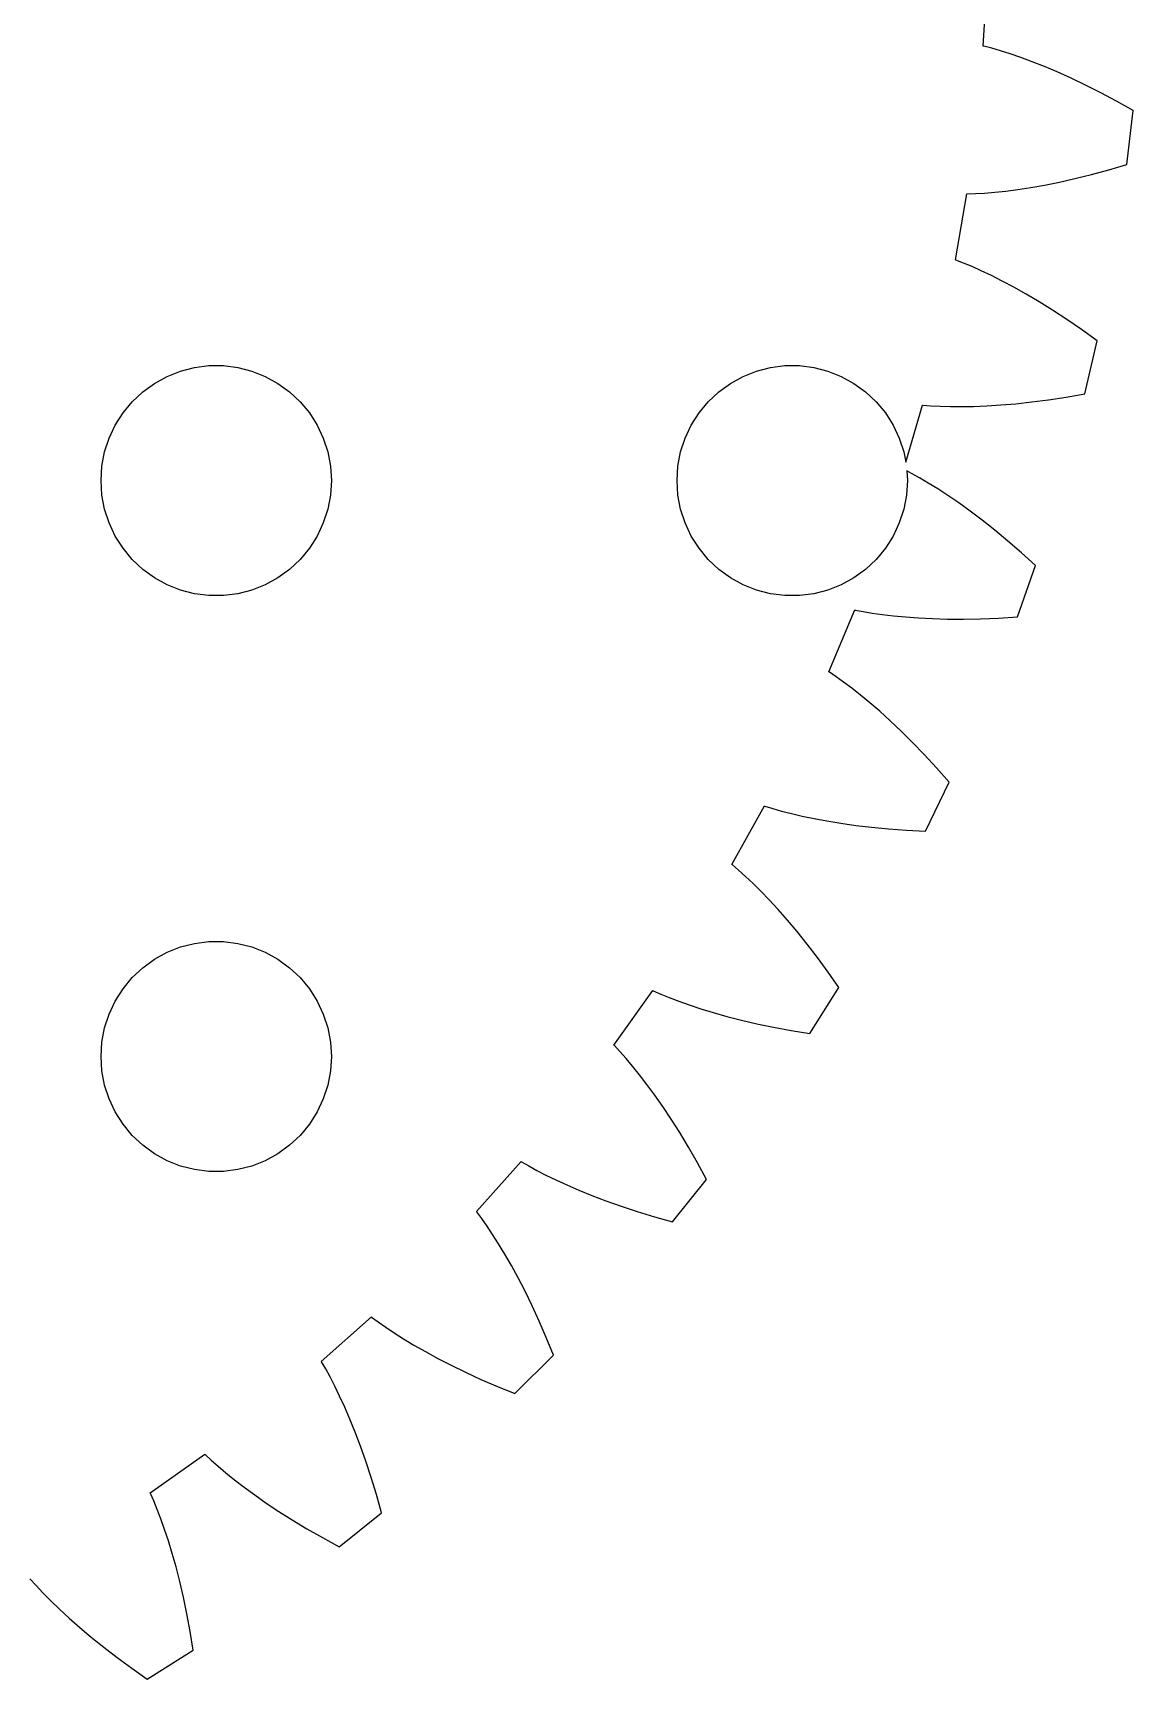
# Model space of a CAD drawing. Header units: metres. Extents: x -54 to 54, y -54 to 54.
# Drawn here: x 25.23 to 53.88, y -46.22 to -3.34 of the extents above; entities that cross this region are included whole.
import ezdxf

# ---------------------------------------------------------------- set-up
doc = ezdxf.new("R2010")
doc.units = ezdxf.units.M

msp = doc.modelspace()

# ---------------------------------------------------------------- linework, layer by layer
for p, q in [((49.9756, -3.6812), (50.0776, -1.93758)), ((49.9895, -3.68224), (49.9756, -3.6812)), ((50.1962, -3.73788), (49.9895, -3.68224)), ((50.4259, -3.80534), (50.1962, -3.73788)), ((50.6782, -3.88571), (50.4259, -3.80534)), ((50.9527, -3.98003), (50.6782, -3.88571)), ((51.2488, -4.08936), (50.9527, -3.98003)), ((51.5659, -4.21471), (51.2488, -4.08936)), ((51.9036, -4.35709), (51.5659, -4.21471)), ((52.2611, -4.51752), (51.9036, -4.35709)), ((52.6378, -4.69691), (52.2611, -4.51752)), ((53.0331, -4.89624), (52.6378, -4.69691)), ((53.4461, -5.11647), (53.0331, -4.89624)), ((53.8762, -5.35844), (53.4461, -5.11647)), ((53.7177, -6.76447), (53.8762, -5.35844)), ((53.2446, -6.90468), (53.7177, -6.76447)), ((51.5718, -7.30177), (51.9561, -7.22493)), ((51.9561, -7.22493), (52.3632, -7.13385)), ((52.3632, -7.13385), (52.7929, -7.02747)), ((52.7929, -7.02747), (53.2446, -6.90468)), ((49.2491, -9.25356), (49.5458, -7.5323)), ((49.5458, -7.5323), (49.5556, -7.53378)), ((49.5556, -7.53378), (49.7694, -7.52553)), ((49.7694, -7.52553), (50.0084, -7.51086)), ((50.0084, -7.51086), (50.2723, -7.48868)), ((50.2723, -7.48868), (50.5608, -7.45778)), ((50.5608, -7.45778), (50.8738, -7.41708)), ((50.8738, -7.41708), (51.2109, -7.36545)), ((51.2109, -7.36545), (51.5718, -7.30177)), ((49.2629, -9.25615), (49.2491, -9.25356)), ((49.4621, -9.33456), (49.2629, -9.25615)), ((49.6828, -9.42732), (49.4621, -9.33456)), ((49.9245, -9.53543), (49.6828, -9.42732)), ((50.1867, -9.6599), (49.9245, -9.53543)), ((50.4687, -9.80168), (50.1867, -9.6599)), ((50.7698, -9.96176), (50.4687, -9.80168)), ((51.0894, -10.1411), (50.7698, -9.96176)), ((51.4267, -10.3405), (51.0894, -10.1411)), ((51.7809, -10.5609), (51.4267, -10.3405)), ((52.1514, -10.8033), (51.7809, -10.5609)), ((52.5372, -11.0684), (52.1514, -10.8033)), ((52.9374, -11.357), (52.5372, -11.0684)), ((52.6226, -12.7364), (52.9374, -11.357)), ((28.3925, -12.467), (28.7227, -12.2855)), ((28.7227, -12.2855), (29.0729, -12.1468)), ((29.0729, -12.1468), (29.4379, -12.0531)), ((29.4379, -12.0531), (29.8116, -12.0059)), ((29.8116, -12.0059), (30.1884, -12.0059)), ((30.1884, -12.0059), (30.5621, -12.0531)), ((30.5621, -12.0531), (30.927, -12.1468)), ((30.927, -12.1468), (31.2773, -12.2855)), ((31.2773, -12.2855), (31.6075, -12.467)), ((43.3925, -12.467), (43.7227, -12.2855)), ((43.7227, -12.2855), (44.0729, -12.1468)), ((44.0729, -12.1468), (44.4379, -12.0531)), ((44.4379, -12.0531), (44.8116, -12.0059)), ((44.8116, -12.0059), (45.1884, -12.0059)), ((45.1884, -12.0059), (45.5621, -12.0531)), ((45.5621, -12.0531), (45.927, -12.1468)), ((45.927, -12.1468), (46.2773, -12.2855)), ((46.2773, -12.2855), (46.6075, -12.467)), ((27.8131, -12.9464), (28.0877, -12.6884)), ((28.0877, -12.6884), (28.3925, -12.467)), ((31.6075, -12.467), (31.9123, -12.6884)), ((31.9123, -12.6884), (32.1869, -12.9464)), ((42.8131, -12.9464), (43.0877, -12.6884)), ((43.0877, -12.6884), (43.3925, -12.467)), ((46.6075, -12.467), (46.9123, -12.6884)), ((46.9123, -12.6884), (47.1869, -12.9464)), ((51.6741, -12.8942), (52.1367, -12.8228)), ((52.1367, -12.8228), (52.6226, -12.7364)), ((27.3711, -13.5547), (27.5729, -13.2366)), ((27.5729, -13.2366), (27.8131, -12.9464)), ((32.1869, -12.9464), (32.427, -13.2366)), ((32.427, -13.2366), (32.6289, -13.5547)), ((42.3711, -13.5547), (42.5729, -13.2366)), ((42.5729, -13.2366), (42.8131, -12.9464)), ((47.1869, -12.9464), (47.427, -13.2366)), ((47.427, -13.2366), (47.6289, -13.5547)), ((47.9573, -14.5241), (48.3909, -13.0323)), ((48.3909, -13.0323), (48.4005, -13.0349)), ((48.4005, -13.0349), (48.6139, -13.0506)), ((48.6139, -13.0506), (48.853, -13.0628)), ((48.853, -13.0628), (49.1177, -13.0703)), ((49.1177, -13.0703), (49.4079, -13.0719)), ((49.4079, -13.0719), (49.7235, -13.0665)), ((49.7235, -13.0665), (50.0643, -13.0529)), ((50.0643, -13.0529), (50.43, -13.0301)), ((50.43, -13.0301), (50.8204, -12.9967)), ((50.8204, -12.9967), (51.2352, -12.9518)), ((51.2352, -12.9518), (51.6741, -12.8942)), ((27.2107, -13.8956), (27.3711, -13.5547)), ((32.6289, -13.5547), (32.7893, -13.8956)), ((42.2107, -13.8956), (42.3711, -13.5547)), ((47.6289, -13.5547), (47.7893, -13.8956)), ((27.0942, -14.2539), (27.2107, -13.8956)), ((32.7893, -13.8956), (32.9057, -14.2539)), ((42.0942, -14.2539), (42.2107, -13.8956)), ((47.7893, -13.8956), (47.9057, -14.2539)), ((27.0237, -14.624), (27.0942, -14.2539)), ((32.9057, -14.2539), (32.9763, -14.624)), ((42.0237, -14.624), (42.0942, -14.2539)), ((47.9057, -14.2539), (47.9573, -14.5241)), ((27, -15), (27.0237, -14.624)), ((27.0237, -15.376), (27, -15)), ((32.9763, -14.624), (33, -15)), ((33, -15), (32.9763, -15.376)), ((42, -15), (42.0237, -14.624)), ((42.0237, -15.376), (42, -15)), ((48, -15), (47.9763, -15.376)), ((48.1059, -14.8139), (47.9842, -14.7494)), ((47.9842, -14.7494), (48, -15)), ((48.3148, -14.9308), (48.1059, -14.8139)), ((48.543, -15.0652), (48.3148, -14.9308)), ((27.0942, -15.7461), (27.0237, -15.376)), ((32.9763, -15.376), (32.9057, -15.7461)), ((42.0942, -15.7461), (42.0237, -15.376)), ((47.9763, -15.376), (47.9057, -15.7461)), ((48.7896, -15.2183), (48.543, -15.0652)), ((49.0539, -15.3908), (48.7896, -15.2183)), ((49.3352, -15.5835), (49.0539, -15.3908)), ((27.2107, -16.1044), (27.0942, -15.7461)), ((32.9057, -15.7461), (32.7893, -16.1044)), ((42.2107, -16.1044), (42.0942, -15.7461)), ((47.9057, -15.7461), (47.7893, -16.1044)), ((49.6327, -15.7975), (49.3352, -15.5835)), ((49.9456, -16.0334), (49.6327, -15.7975)), ((27.3711, -16.4453), (27.2107, -16.1044)), ((32.7893, -16.1044), (32.6289, -16.4453)), ((42.3711, -16.4453), (42.2107, -16.1044)), ((47.7893, -16.1044), (47.6289, -16.4453)), ((50.2729, -16.2922), (49.9456, -16.0334)), ((50.6139, -16.5744), (50.2729, -16.2922)), ((27.5729, -16.7634), (27.3711, -16.4453)), ((32.6289, -16.4453), (32.427, -16.7634)), ((42.5729, -16.7634), (42.3711, -16.4453)), ((47.6289, -16.4453), (47.427, -16.7634)), ((50.9676, -16.8811), (50.6139, -16.5744)), ((27.8131, -17.0536), (27.5729, -16.7634)), ((28.0877, -17.3115), (27.8131, -17.0536)), ((32.1869, -17.0536), (31.9123, -17.3115)), ((32.427, -16.7634), (32.1869, -17.0536)), ((42.8131, -17.0536), (42.5729, -16.7634)), ((43.0877, -17.3115), (42.8131, -17.0536)), ((47.1869, -17.0536), (46.9123, -17.3115)), ((47.427, -16.7634), (47.1869, -17.0536)), ((51.333, -17.2127), (50.9676, -16.8811)), ((28.3925, -17.533), (28.0877, -17.3115)), ((28.7227, -17.7145), (28.3925, -17.533)), ((31.6075, -17.533), (31.2773, -17.7145)), ((31.9123, -17.3115), (31.6075, -17.533)), ((43.3925, -17.533), (43.0877, -17.3115)), ((43.7227, -17.7145), (43.3925, -17.533)), ((46.6075, -17.533), (46.2773, -17.7145)), ((46.9123, -17.3115), (46.6075, -17.533)), ((50.8657, -18.5482), (51.333, -17.2127)), ((29.0729, -17.8532), (28.7227, -17.7145)), ((29.4379, -17.9469), (29.0729, -17.8532)), ((29.8116, -17.9941), (29.4379, -17.9469)), ((30.1884, -17.9941), (29.8116, -17.9941)), ((30.5621, -17.9469), (30.1884, -17.9941)), ((30.927, -17.8532), (30.5621, -17.9469)), ((31.2773, -17.7145), (30.927, -17.8532)), ((44.0729, -17.8532), (43.7227, -17.7145)), ((44.4379, -17.9469), (44.0729, -17.8532)), ((44.8116, -17.9941), (44.4379, -17.9469)), ((45.1884, -17.9941), (44.8116, -17.9941)), ((45.5621, -17.9469), (45.1884, -17.9941)), ((45.927, -17.8532), (45.5621, -17.9469)), ((46.2773, -17.7145), (45.927, -17.8532)), ((45.9553, -19.9805), (46.6275, -18.3684)), ((46.6275, -18.3684), (46.6367, -18.3721)), ((46.6367, -18.3721), (46.847, -18.4116)), ((46.847, -18.4116), (47.0833, -18.4505)), ((47.0833, -18.4505), (47.3455, -18.4875)), ((47.3455, -18.4875), (47.6337, -18.5217)), ((47.6337, -18.5217), (47.9479, -18.5516)), ((47.9479, -18.5516), (48.288, -18.5763)), ((48.288, -18.5763), (48.654, -18.5945)), ((48.654, -18.5945), (49.0457, -18.6051)), ((49.0457, -18.6051), (49.463, -18.6069)), ((49.463, -18.6069), (49.9055, -18.5988)), ((49.9055, -18.5988), (50.3732, -18.5796)), ((50.3732, -18.5796), (50.8657, -18.5482)), ((45.9681, -19.9861), (45.9553, -19.9805)), ((46.1448, -20.1069), (45.9681, -19.9861)), ((46.3393, -20.2464), (46.1448, -20.1069)), ((46.551, -20.4056), (46.3393, -20.2464)), ((46.7789, -20.5853), (46.551, -20.4056)), ((47.0222, -20.7863), (46.7789, -20.5853)), ((47.2802, -21.0093), (47.0222, -20.7863)), ((47.5519, -21.2552), (47.2802, -21.0093)), ((47.8363, -21.5247), (47.5519, -21.2552)), ((48.1327, -21.8185), (47.8363, -21.5247)), ((48.4399, -22.1372), (48.1327, -21.8185)), ((48.757, -22.4815), (48.4399, -22.1372)), ((49.083, -22.8519), (48.757, -22.4815)), ((48.4691, -24.1267), (49.083, -22.8519)), ((43.4292, -25.0002), (44.2777, -23.4736)), ((44.2777, -23.4736), (44.2864, -23.4782)), ((44.2864, -23.4782), (44.491, -23.541)), ((44.491, -23.541), (44.7214, -23.6061)), ((44.7214, -23.6061), (44.9778, -23.6723)), ((44.9778, -23.6723), (45.2604, -23.7385)), ((45.2604, -23.7385), (45.5693, -23.8034)), ((45.5693, -23.8034), (45.9045, -23.866)), ((45.9045, -23.866), (46.2661, -23.9251)), ((46.2661, -23.9251), (46.6542, -23.9795)), ((46.6542, -23.9795), (47.0686, -24.028)), ((47.0686, -24.028), (47.5093, -24.0695)), ((47.5093, -24.0695), (47.9762, -24.1028)), ((47.9762, -24.1028), (48.4691, -24.1267)), ((43.4414, -25.0072), (43.4292, -25.0002)), ((43.6034, -25.147), (43.4414, -25.0072)), ((43.7811, -25.3075), (43.6034, -25.147)), ((43.9736, -25.4894), (43.7811, -25.3075)), ((44.1799, -25.6934), (43.9736, -25.4894)), ((44.3992, -25.9204), (44.1799, -25.6934)), ((44.6306, -26.1709), (44.3992, -25.9204)), ((44.873, -26.4457), (44.6306, -26.1709)), ((45.1255, -26.7454), (44.873, -26.4457)), ((29.4379, -27.0531), (29.8116, -27.0059)), ((29.8116, -27.0059), (30.1884, -27.0059)), ((30.1884, -27.0059), (30.5621, -27.0531)), ((45.3871, -27.0705), (45.1255, -26.7454)), ((28.3925, -27.467), (28.7227, -27.2855)), ((28.7227, -27.2855), (29.0729, -27.1468)), ((29.0729, -27.1468), (29.4379, -27.0531)), ((30.5621, -27.0531), (30.927, -27.1468)), ((30.927, -27.1468), (31.2773, -27.2855)), ((31.2773, -27.2855), (31.6075, -27.467)), ((45.6567, -27.4215), (45.3871, -27.0705)), ((45.9333, -27.7992), (45.6567, -27.4215)), ((27.8131, -27.9464), (28.0877, -27.6884)), ((28.0877, -27.6884), (28.3925, -27.467)), ((31.6075, -27.467), (31.9123, -27.6884)), ((31.9123, -27.6884), (32.1869, -27.9464)), ((46.2158, -28.2038), (45.9333, -27.7992)), ((27.3711, -28.5547), (27.5729, -28.2366)), ((27.5729, -28.2366), (27.8131, -27.9464)), ((32.1869, -27.9464), (32.427, -28.2366)), ((32.427, -28.2366), (32.6289, -28.5547)), ((40.357, -29.7056), (41.3711, -28.2835)), ((41.3711, -28.2835), (41.3792, -28.2891)), ((41.3792, -28.2891), (41.5755, -28.3744)), ((45.463, -29.4018), (46.2158, -28.2038)), ((27.2107, -28.8956), (27.3711, -28.5547)), ((32.6289, -28.5547), (32.7893, -28.8956)), ((41.5755, -28.3744), (41.7972, -28.4649)), ((41.7972, -28.4649), (42.0445, -28.5594)), ((42.0445, -28.5594), (42.3179, -28.6568)), ((42.3179, -28.6568), (42.6176, -28.7559)), ((27.0942, -29.2539), (27.2107, -28.8956)), ((32.7893, -28.8956), (32.9057, -29.2539)), ((42.6176, -28.7559), (42.9437, -28.8556)), ((42.9437, -28.8556), (43.2965, -28.9548)), ((43.2965, -28.9548), (43.676, -29.0523)), ((43.676, -29.0523), (44.0824, -29.1469)), ((44.0824, -29.1469), (44.5157, -29.2375)), ((27.0237, -29.624), (27.0942, -29.2539)), ((32.9057, -29.2539), (32.9763, -29.624)), ((44.5157, -29.2375), (44.9759, -29.3229)), ((44.9759, -29.3229), (45.463, -29.4018)), ((27, -30), (27.0237, -29.624)), ((27.0237, -30.376), (27, -30)), ((32.9763, -29.624), (33, -30)), ((33, -30), (32.9763, -30.376)), ((40.3683, -29.7139), (40.357, -29.7056)), ((40.5137, -29.8709), (40.3683, -29.7139)), ((40.6723, -30.0503), (40.5137, -29.8709)), ((27.0942, -30.7461), (27.0237, -30.376)), ((32.9763, -30.376), (32.9057, -30.7461)), ((40.8432, -30.2526), (40.6723, -30.0503)), ((41.0254, -30.4785), (40.8432, -30.2526)), ((27.2107, -31.1044), (27.0942, -30.7461)), ((32.9057, -30.7461), (32.7893, -31.1044)), ((41.2179, -30.7286), (41.0254, -30.4785)), ((41.4198, -31.0034), (41.2179, -30.7286)), ((27.3711, -31.4453), (27.2107, -31.1044)), ((32.7893, -31.1044), (32.6289, -31.4453)), ((41.6299, -31.3036), (41.4198, -31.0034)), ((27.5729, -31.7634), (27.3711, -31.4453)), ((32.6289, -31.4453), (32.427, -31.7634)), ((41.8473, -31.6297), (41.6299, -31.3036)), ((42.0708, -31.982), (41.8473, -31.6297)), ((27.8131, -32.0536), (27.5729, -31.7634)), ((28.0877, -32.3115), (27.8131, -32.0536)), ((32.1869, -32.0536), (31.9123, -32.3115)), ((32.427, -31.7634), (32.1869, -32.0536)), ((42.2994, -32.3611), (42.0708, -31.982)), ((28.3925, -32.533), (28.0877, -32.3115)), ((28.7227, -32.7145), (28.3925, -32.533)), ((31.6075, -32.533), (31.2773, -32.7145)), ((31.9123, -32.3115), (31.6075, -32.533)), ((42.532, -32.7673), (42.2994, -32.3611)), ((29.0729, -32.8532), (28.7227, -32.7145)), ((29.4379, -32.9469), (29.0729, -32.8532)), ((29.8116, -32.9941), (29.4379, -32.9469)), ((30.1884, -32.9941), (29.8116, -32.9941)), ((30.5621, -32.9469), (30.1884, -32.9941)), ((30.927, -32.8532), (30.5621, -32.9469)), ((31.2773, -32.7145), (30.927, -32.8532)), ((36.7773, -34.0373), (37.9442, -32.7377)), ((37.9442, -32.7377), (37.9517, -32.7442)), ((37.9517, -32.7442), (38.1371, -32.851)), ((38.1371, -32.851), (38.3473, -32.9657)), ((38.3473, -32.9657), (38.5825, -33.0873)), ((42.7674, -33.201), (42.532, -32.7673)), ((38.5825, -33.0873), (38.8433, -33.2147)), ((38.8433, -33.2147), (39.13, -33.3467)), ((39.13, -33.3467), (39.4429, -33.4824)), ((41.8852, -34.3072), (42.7674, -33.201)), ((39.4429, -33.4824), (39.7823, -33.6205)), ((39.7823, -33.6205), (40.1485, -33.7598)), ((40.1485, -33.7598), (40.5418, -33.8993)), ((36.7876, -34.0469), (36.7773, -34.0373)), ((36.9144, -34.2192), (36.7876, -34.0469)), ((37.052, -34.4152), (36.9144, -34.2192)), ((40.5418, -33.8993), (40.9622, -34.0379)), ((40.9622, -34.0379), (41.41, -34.1742)), ((41.41, -34.1742), (41.8852, -34.3072)), ((37.1991, -34.6353), (37.052, -34.4152)), ((37.3549, -34.8802), (37.1991, -34.6353)), ((37.5182, -35.1503), (37.3549, -34.8802)), ((37.688, -35.446), (37.5182, -35.1503)), ((37.8633, -35.7679), (37.688, -35.446)), ((38.0428, -36.1162), (37.8633, -35.7679)), ((38.2254, -36.4913), (38.0428, -36.1162)), ((32.735, -37.9411), (34.0402, -36.7803)), ((34.0402, -36.7803), (34.0469, -36.7876)), ((34.0469, -36.7876), (34.2192, -36.9144)), ((38.4101, -36.8936), (38.2254, -36.4913)), ((34.2192, -36.9144), (34.4152, -37.052)), ((34.4152, -37.052), (34.6353, -37.1991)), ((34.6353, -37.1991), (34.8802, -37.3549)), ((38.5958, -37.3233), (38.4101, -36.8936)), ((34.8802, -37.3549), (35.1503, -37.5182)), ((35.1503, -37.5182), (35.446, -37.688)), ((35.446, -37.688), (35.7679, -37.8633)), ((38.7811, -37.7806), (38.5958, -37.3233)), ((32.7442, -37.9517), (32.735, -37.9411)), ((32.851, -38.1371), (32.7442, -37.9517)), ((32.9657, -38.3473), (32.851, -38.1371)), ((35.7679, -37.8633), (36.1162, -38.0428)), ((36.1162, -38.0428), (36.4913, -38.2254)), ((37.7806, -38.7811), (38.7811, -37.7806)), ((33.0873, -38.5825), (32.9657, -38.3473)), ((33.2147, -38.8433), (33.0873, -38.5825)), ((36.4913, -38.2254), (36.8936, -38.4101)), ((36.8936, -38.4101), (37.3233, -38.5958)), ((33.3467, -39.13), (33.2147, -38.8433)), ((37.3233, -38.5958), (37.7806, -38.7811)), ((33.4824, -39.4429), (33.3467, -39.13)), ((33.6205, -39.7823), (33.4824, -39.4429)), ((33.7598, -40.1485), (33.6205, -39.7823)), ((33.8993, -40.5418), (33.7598, -40.1485)), ((28.2811, -41.3677), (29.708, -40.3603)), ((29.708, -40.3603), (29.7139, -40.3683)), ((29.7139, -40.3683), (29.8709, -40.5137)), ((29.8709, -40.5137), (30.0503, -40.6723)), ((30.0503, -40.6723), (30.2526, -40.8432)), ((34.0379, -40.9622), (33.8993, -40.5418)), ((30.2526, -40.8432), (30.4785, -41.0254)), ((30.4785, -41.0254), (30.7286, -41.2179)), ((34.1742, -41.41), (34.0379, -40.9622)), ((28.2891, -41.3792), (28.2811, -41.3677)), ((28.3744, -41.5755), (28.2891, -41.3792)), ((28.4649, -41.7972), (28.3744, -41.5755)), ((30.7286, -41.2179), (31.0034, -41.4198)), ((31.0034, -41.4198), (31.3036, -41.6299)), ((34.3072, -41.8852), (34.1742, -41.41)), ((28.5594, -42.0445), (28.4649, -41.7972)), ((31.3036, -41.6299), (31.6297, -41.8473)), ((31.6297, -41.8473), (31.982, -42.0708)), ((33.201, -42.7674), (34.3072, -41.8852)), ((28.6568, -42.3179), (28.5594, -42.0445)), ((28.7559, -42.6176), (28.6568, -42.3179)), ((31.982, -42.0708), (32.3611, -42.2994)), ((32.3611, -42.2994), (32.7673, -42.532)), ((28.8556, -42.9437), (28.7559, -42.6176)), ((32.7673, -42.532), (33.201, -42.7674)), ((28.9548, -43.2965), (28.8556, -42.9437)), ((29.0523, -43.676), (28.9548, -43.2965)), ((25.147, -43.6034), (25.3075, -43.7811)), ((29.1469, -44.0824), (29.0523, -43.676)), ((25.3075, -43.7811), (25.4894, -43.9736)), ((25.4894, -43.9736), (25.6934, -44.1799)), ((29.2375, -44.5157), (29.1469, -44.0824)), ((25.6934, -44.1799), (25.9204, -44.3992)), ((25.9204, -44.3992), (26.1709, -44.6306)), ((29.3229, -44.9759), (29.2375, -44.5157)), ((26.1709, -44.6306), (26.4457, -44.873)), ((26.4457, -44.873), (26.7454, -45.1255)), ((29.4018, -45.463), (29.3229, -44.9759)), ((26.7454, -45.1255), (27.0705, -45.3871)), ((27.0705, -45.3871), (27.4215, -45.6567)), ((27.4215, -45.6567), (27.7992, -45.9333)), ((28.2038, -46.2158), (29.4018, -45.463)), ((27.7992, -45.9333), (28.2038, -46.2158))]:
    msp.add_line(p, q)

doc.saveas('drawing.dxf')
